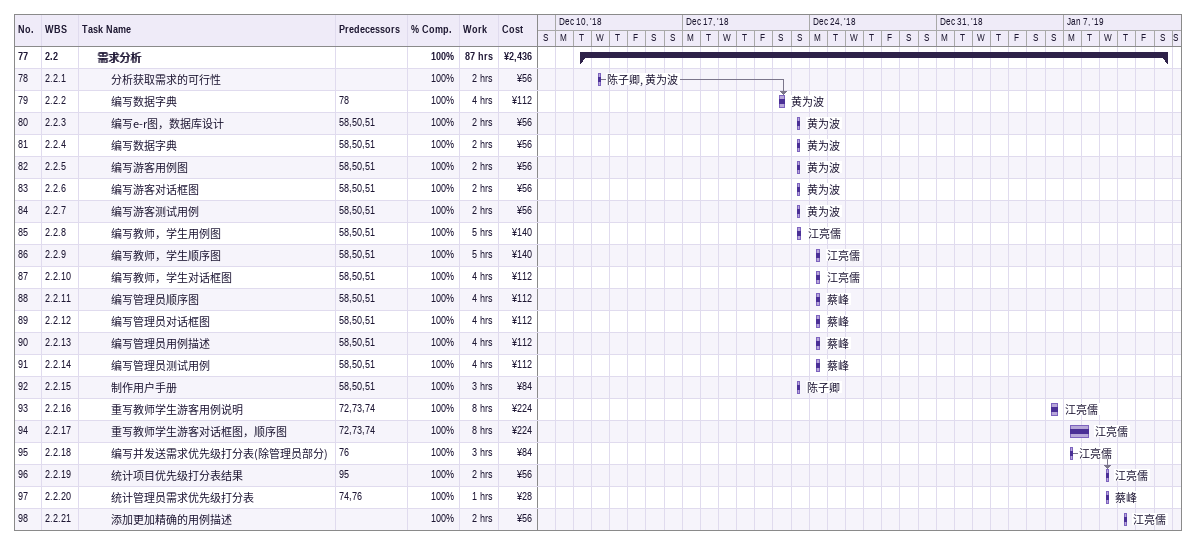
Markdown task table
| ID | WBS | Task | Start | Finish | Predecessors | Resources | % complete | Work (h) | Cost (¥) |
|---|---|---|---|---|---|---|---|---|---|
| 77 | 2.2 | **需求分析** | 2018-12-11 | 2019-01-12 |  |  | 100 | 87 | 2436 |
| 78 | 2.2.1 | 分析获取需求的可行性 | 2018-12-12 | 2018-12-12 |  | 陈子卿, 黄为波 | 100 | 2 | 56 |
| 79 | 2.2.2 | 编写数据字典 | 2018-12-22 | 2018-12-22 | 78 | 黄为波 | 100 | 4 | 112 |
| 80 | 2.2.3 | 编写e-r图，数据库设计 | 2018-12-23 | 2018-12-23 | 58, 50, 51 | 黄为波 | 100 | 2 | 56 |
| 81 | 2.2.4 | 编写数据字典 | 2018-12-23 | 2018-12-23 | 58, 50, 51 | 黄为波 | 100 | 2 | 56 |
| 82 | 2.2.5 | 编写游客用例图 | 2018-12-23 | 2018-12-23 | 58, 50, 51 | 黄为波 | 100 | 2 | 56 |
| 83 | 2.2.6 | 编写游客对话框图 | 2018-12-23 | 2018-12-23 | 58, 50, 51 | 黄为波 | 100 | 2 | 56 |
| 84 | 2.2.7 | 编写游客测试用例 | 2018-12-23 | 2018-12-23 | 58, 50, 51 | 黄为波 | 100 | 2 | 56 |
| 85 | 2.2.8 | 编写教师，学生用例图 | 2018-12-23 | 2018-12-23 | 58, 50, 51 | 江亮儒 | 100 | 5 | 140 |
| 86 | 2.2.9 | 编写教师，学生顺序图 | 2018-12-24 | 2018-12-24 | 58, 50, 51 | 江亮儒 | 100 | 5 | 140 |
| 87 | 2.2.10 | 编写教师，学生对话框图 | 2018-12-24 | 2018-12-24 | 58, 50, 51 | 江亮儒 | 100 | 4 | 112 |
| 88 | 2.2.11 | 编写管理员顺序图 | 2018-12-24 | 2018-12-24 | 58, 50, 51 | 蔡峰 | 100 | 4 | 112 |
| 89 | 2.2.12 | 编写管理员对话框图 | 2018-12-24 | 2018-12-24 | 58, 50, 51 | 蔡峰 | 100 | 4 | 112 |
| 90 | 2.2.13 | 编写管理员用例描述 | 2018-12-24 | 2018-12-24 | 58, 50, 51 | 蔡峰 | 100 | 4 | 112 |
| 91 | 2.2.14 | 编写管理员测试用例 | 2018-12-24 | 2018-12-24 | 58, 50, 51 | 蔡峰 | 100 | 4 | 112 |
| 92 | 2.2.15 | 制作用户手册 | 2018-12-23 | 2018-12-23 | 58, 50, 51 | 陈子卿 | 100 | 3 | 84 |
| 93 | 2.2.16 | 重写教师学生游客用例说明 | 2019-01-06 | 2019-01-06 | 72, 73, 74 | 江亮儒 | 100 | 8 | 224 |
| 94 | 2.2.17 | 重写教师学生游客对话框图，顺序图 | 2019-01-07 | 2019-01-08 | 72, 73, 74 | 江亮儒 | 100 | 8 | 224 |
| 95 | 2.2.18 | 编写并发送需求优先级打分表(除管理员部分) | 2019-01-07 | 2019-01-07 | 76 | 江亮儒 | 100 | 3 | 84 |
| 96 | 2.2.19 | 统计项目优先级打分表结果 | 2019-01-09 | 2019-01-09 | 95 | 江亮儒 | 100 | 2 | 56 |
| 97 | 2.2.20 | 统计管理员需求优先级打分表 | 2019-01-09 | 2019-01-09 | 74, 76 | 蔡峰 | 100 | 1 | 28 |
| 98 | 2.2.21 | 添加更加精确的用例描述 | 2019-01-10 | 2019-01-10 |  | 江亮儒 | 100 | 2 | 56 |
